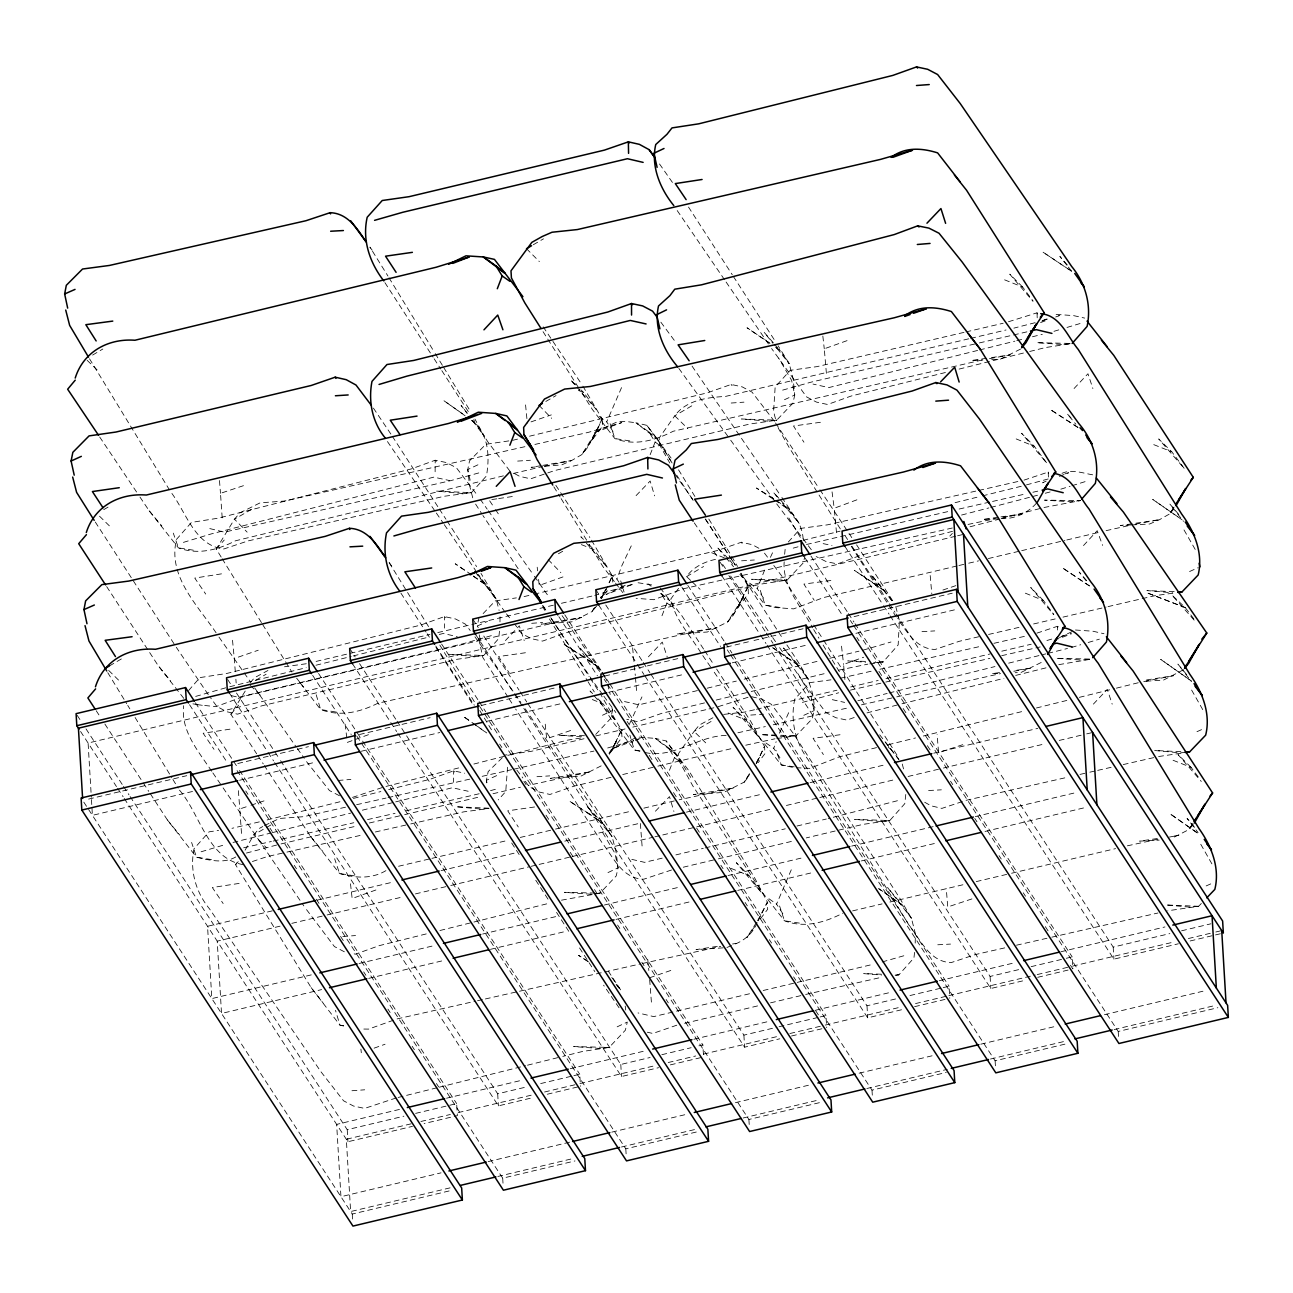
<?xml version="1.0" encoding="UTF-8"?>
<svg xmlns="http://www.w3.org/2000/svg" width="1293" height="1293" viewBox="0 0 1293 1293"><rect width="100%" height="100%" fill="white"/><g stroke="black" fill="none" stroke-linecap="round" stroke-linejoin="round"><path stroke-width="0.75" stroke-dasharray="5 3.75" d="M435.127 471.751L435.191 460.227L446.36 462.555L456.381 467.727L477.941 495.995M499.971 621.885L500.068 616.195M915.202 943.082L915.379 933.611L911.436 918.305L899.54 897.762L793.401 733.567L771.323 704.313L761.561 698.98L750.538 696.491L716.807 707.093M507.519 767.25L505.757 791.526L498.225 799.898M784.172 561.841C782.313 586.941 801.676 606.95 812.618 627.848M784.641 554.293L785.19 548.701M499.47 631.243L498.694 638.58L483.679 655.486L456.817 659.333L261.542 705.897L237.573 714.172L226.55 711.683L216.788 706.35L210.484 697.67M905.779 794.468L904.793 803.648L889.778 820.554L862.932 824.384L806.299 837.896M914.555 952.391L913.957 957.903L898.942 974.793L895.112 975.342M479.008 617.343L477.262 626.038L487.509 621.367M805.2 554.745L803.309 562.875L787.098 580.088L760.332 584.194L566.286 632.6L542.559 641.102L531.439 638.71L521.499 633.489L515.309 624.858M779.954 757.811L773.747 748.356L776.156 741.681M763.484 598.045L757.245 588.541L765.424 568.08M782.798 913.666L776.56 904.146L792.221 867.571M612.979 431.426L606.708 421.89L622.499 385.395M618.975 582.238L616.89 579.054L621.788 565.817L632.794 542.64M629.546 723.854L641.958 696.895M661.984 615.759L666.897 603.039L660.658 592.954L669.661 600.485L658.8 592.226M650.153 454.683L655.131 442.012L648.844 431.862L635.914 422.763L625.86 421.47L618.216 421.373L593.471 432.929L621.788 422.585L588.38 432.347L529.532 445.649M669.467 770.289L674.445 757.633L668.158 747.483L655.228 738.384L637.53 736.994L612.785 748.534L633.554 740.954M609.359 582.723L612.316 575.935L590.949 539.197M779.372 733.212L789.166 711.619M770.418 557.331L772.907 551.966M607.193 590.578L601.536 598.109L605.69 589.576M609.003 582.755L612.316 575.935L612.85 583.03M610.7 752.348L621.48 730.189L622.014 737.285L610.7 752.348L621.48 730.189L600.114 693.452M756.211 763.5L764.502 746.449L750.813 721.494L714.576 665.943M601.536 598.109L606.061 589.543M756.437 763.468L764.502 746.449L765.036 753.544L758.248 762.579M758.231 920.794L767.395 902.142L754.191 877.058L688.474 770.192L666.17 740.97L655.228 738.384L676.982 755.112L691.771 779.194M601.116 598.303L607.872 586.117L600.453 598.029M609.326 754.288L617.036 740.372L608.567 753.964M756.195 763.581L760.058 756.615L756.874 761.722M757.132 922.652C752.898 933.481 743.96 941.029 733.147 944.811M245.217 691.06L230.881 714.253L256.661 753.787M245.088 850.196L253.784 834.793L259.263 828.474L262.738 826.55M594.101 608.227L591.984 611.621L571.829 621.82L541.25 624.115L581.705 617.488L546.632 624.616L244.393 696.184L215.866 706.673L192.867 704.216M749.471 773.634L744.17 782.136L724.015 792.334L693.42 794.629L733.891 788.003L679.197 799.785M1174.06 507.066L1169.809 513.806L1159.53 519.673L1149.655 524.004L1134.026 524.813M1192.308 824.368L1189.124 829.427L1172.266 838.171M1173.753 507.583L1169.809 513.806L1175.095 507.438M1193.067 823.188L1189.124 829.427L1194.409 823.059M756.486 922.41L746.837 937.635L756.34 924.204M757.569 920.729L767.395 902.142L767.686 909.254L758.619 921.214M221.184 557.089L216.238 549.056L234.469 519.172L239.948 512.852L260.119 502.848L284.347 501.054L527.576 446.085M343.582 1025.995L339.93 1025.139L311.16 987.626L235.552 864.678L237.718 861.51M595.168 607.128L591.984 611.621L597.253 605.269M749.471 774.62L744.17 782.136L749.439 775.768M678.566 588.347L670.808 599.031C674.784 619.476 691.028 636.269 701.63 653.935M690.656 580.428L686.599 576.63C693.032 567.126 704.717 561.679 715.627 559.352M502.314 757.698L488.172 771.598L486.427 780.293L487.008 786.306M250.147 682.914L254.365 677.807L267.926 670.501M230.881 714.253L238.607 705.186M1036.436 503.155C1028.161 512.707 1014.86 519.059 1002.107 518.622M216.238 549.056L224.239 540.054M235.552 864.678L238.219 861.671M1083.502 545.549L1097.207 530.696L1102.59 545.404M595.717 734.44L610.587 718.585L612.526 710.439L611.945 706.447M788.31 542.042L800.609 528.401L827.552 524.829L976.878 490.855M505.418 640.568L519.301 625.828L524.215 640.617M648.391 656.828L662.275 642.104L667.204 656.876M1074.079 388.498L1087.963 373.758L1092.876 388.546M1093.393 704.103L1107.277 689.379L1112.19 704.152M188.616 690.543L199.882 677.597L226.647 673.491L420.694 625.085L444.42 616.583L455.54 618.975L465.48 624.196L470.216 630.515M1201.326 903.484L1198.643 906.296L1167.773 910.773M636.091 495.607L650.153 481.012L654.597 495.849M655.406 811.228L669.467 796.633L673.912 811.471M949.805 536.062L952.359 533.411M483.129 613.577L495.251 600.906L516.36 597.883M686.599 576.63L703.586 566.512M92.627 355.058L102.826 349.029M1183.564 669.726L1163.441 680.118L1143.901 681.33M103.731 509.652L110.519 505.676M109.485 665.895L123.094 657.927M691.755 405.857L674.752 415.813L659.155 438.036L659.689 445.131L669.774 463.023M255.885 680.199L266.083 674.235M711.069 721.478L694.066 731.418L678.469 753.657L679.003 760.753L692.692 785.691L761.819 891.766L784.495 920.778C804.44 928.439 824.498 922.572 842.81 913.214M533.298 244.749L543.496 238.833M251.505 509.394L234.469 519.172L247.141 532.15M545.824 401.46L556.038 395.593M558.398 553.76L563.506 550.818M270.819 825.015L253.784 834.793L266.455 847.755M601.148 765.876L580.993 776.075L550.414 778.37L590.869 771.743L528.32 785.368M1020.581 349.062L1000.41 359.163L990.632 359.616M264.483 825.581L279.433 818.469L303.661 816.675L346.815 806.913M1041.221 662.469L1021.05 672.457L1015.183 672.716M1046.182 481.077L1042.675 482.79L1046.376 481.352M1061.989 473.319C1071.929 468.696 1083.647 473.513 1093.91 475.016M625.214 585.244L606.045 594.505L633.796 583.919L594.764 595.394M602.49 715.255L612.526 710.439L611.718 706.786M1041.899 321.149L1047.233 318.611M1059.436 637.611L1073.675 630.855M607.985 872.581L618.119 867.813L616.034 851.812L612.09 836.523L522.033 704.119M617.149 1026.836L627.283 1022.068L625.376 1030.198L609.165 1047.395L582.4 1051.5L562.794 1056.397M477.941 464.817L467.759 469.537L469.585 485.57L473.028 498.953M784.495 399.699L794.742 395.028L793.175 378.978L789.231 363.672L778.079 345.732M496.674 775.622L486.427 780.293L487.59 785.594M803.81 715.304L814.073 710.649C815.366 683.69 798.282 662.485 784.415 641.166M1189.576 571.522L1198.191 567.675M1196.979 731.676L1203.896 728.622M1206.143 885.931L1213.06 882.877M712.912 717.744L699.335 725.05L694.066 731.418L707.142 744.251M731.515 945.522L726.666 947.624L696.038 949.628L721.009 945.765M1059.355 476.341L1068.616 472.753L1063.04 474.45M1040.558 322.587L1048.138 319.775M1055.702 316.979L1059.484 315.573L1055.735 316.672M836.506 532.7L834.195 508.262L857.679 499.534M1054.199 640.294L1071.234 633.99M235.73 857C223.511 863.983 209.321 860.152 196.52 857.227L167.411 819.988L149.859 793.045M246.43 853.057L279.078 844.394M385.912 870.658C371.527 879.24 354.977 878.157 339.558 873.518L310.449 836.28L264.338 765.569M347.332 742.392L370.946 733.778M352.472 797.393L384.021 786.952M635.445 740.259L641.102 738.19L635.542 739.822M826.389 373.273L824.271 348.803L848.014 340.301M562.972 576.92L539.246 585.422L538.421 578.133M844.879 679.471L843.586 664.424L863.676 657.232M854.204 717.486L846.899 720.088L835.779 717.712L825.839 712.475L804.537 684.094L778.386 645.87M866.989 712.896L900.041 704.265M375.891 889.988L352.149 898.49L350.096 880.258M393.541 1020.177L368.57 1029.115L360.925 1029.002M374.097 1048.154L385.055 1044.243M774.426 421.308L752.073 392.167L742.214 386.882L731.143 384.441L707.287 392.846L528.191 436.533M531.019 421.89L551.303 414.891M235.294 671.697L234.275 658.509L258.228 650.234M758.91 548.28L752.397 544.725L741.374 542.236L717.405 550.511L533.831 594.279M570.617 730.497L546.648 738.772L544.886 720.524M649.522 977.799L673.491 969.524M676.805 1025.187L652.836 1033.463L647.324 1032.218M1037.632 314.005L1037.051 312.809L1005.13 322.797M942.92 590.028L955.883 585.632M222.186 517.814L220.489 493.328L244.684 485.279M1024.024 480.123L1048.219 472.074L1048.639 473.27M241.5 833.435L239.803 808.949L249.113 805.846M250.971 805.232L263.998 800.9M252.41 861.51L267.295 856.564L284.977 852.54M1036.905 633.134L1057.383 626.313L1061.02 627.186M962.768 744.671L938.573 752.72L937.118 734.44M962.348 801.579L941.886 808.384L930.944 805.781L924.56 802.161M971.932 898.91L947.737 906.959L946.282 888.695M1060.842 489.158L1070.087 486.297M1071.945 485.732L1088.593 480.56M183.412 542.381L211.26 533.912L433.769 477.149L449.657 480.576M1048.154 478.976L1023.345 485.748M1053.957 331.315L1059.549 329.65M1067 327.436L1080.059 323.541M195.679 696.41L227.762 687.229M201.11 851.78L225.354 844.555M1071.396 647.502L1080.722 644.722M1088.189 642.492L1099.373 639.162M607.694 747.968L633.683 740.372M1035.111 322.684L1013.874 328.131M1042.611 320.502L1048.235 318.854M862.884 650.217L890.974 642.007M1046.926 640.504L1052.55 638.855M1061.925 636.124L1071.299 633.376M491.34 635.655L463.153 643.736L238.478 697.315L228.667 695.02M897.439 800.723L828.231 818.566M882.165 961.96L906.603 954.977M782.669 390.114L810.97 382.178L977.46 343.372M478.782 472.931L450.384 480.737L224.352 532.166L208.803 528.336M793.223 548.135L798.896 546.567M806.476 544.498L949.321 511.268M802.387 702.374L838.656 692.789M479.17 793.757L402.899 811.551M490.532 790.637L498.096 788.552M961.556 515.05L988.806 507.939M990.761 507.438L1037.487 495.251M1045.277 493.231L1051.112 491.696M952.505 531.342L860.993 555.198L837.492 563.926L826.292 561.663L816.174 556.54M970.025 526.784L999.214 519.172M1001.17 518.655L1042.045 508.004M1044.001 507.502L1080.398 500.601L1044.534 500.149L1070.362 501.749L1080.398 500.601M385.977 786.451L460.211 767.525M473.884 764.034L567.659 740.113L582.917 737.689M977.605 350.451L828.829 387.577L813.006 384.069M979.561 349.967L1014.843 341.174M1016.799 340.673L1024.638 338.718M1032.477 336.762L1042.287 334.321M945.409 372.513L851.327 395.981L827.585 404.483L816.465 402.091L806.525 396.87L771.582 348.528M959.131 369.087L1027.725 351.971M1029.681 351.486L1045.358 347.575L1070.216 343.76M229.734 686.745L306.166 667.673M315.977 665.232L351.243 656.424M353.215 655.939L429.551 636.899M439.281 634.475L443.176 633.489L457.237 636.609M259.327 821.879L231.98 828.328M267.166 819.924L341.643 801.337M353.409 798.411L380.853 791.558M388.692 789.603L429.858 779.34L453.584 770.838L464.704 773.214M233.015 842.454L270.253 833.177M272.209 832.676L350.613 813.119M362.379 810.194L393.735 802.371M395.69 801.87L452.34 787.744L468.163 791.251M857.873 700.758L887.16 693.452M889.115 692.967L994.964 666.558M1008.669 663.147L1045.924 653.854M1047.88 653.369L1067.485 648.472M901.997 703.764L1003.918 678.34M1015.684 675.415L1047.039 667.592M1058.805 664.65L1091.454 659.091L1055.912 658.266L1081.659 660.125L1091.454 659.091M426.237 933.918L379.188 945.652L355.462 954.153L351.744 953.361M439.959 930.507L549.719 903.112M561.469 900.187L600 893.156L616.211 875.943L618.119 867.813L614.87 853.154L601.762 831.076M396.191 1097.951L364.626 1108.408L353.506 1106.032L343.566 1100.796L320.939 1071.768L209.514 908.866C195.647 892.025 189.586 870.157 194.047 848.725L209.046 831.852L218.598 830.381M398.147 1097.466L437.357 1087.688M439.313 1087.187L525.556 1065.674M527.512 1065.19L560.839 1056.882M802.985 540.361L840.046 531.181M955.091 502.67L980.45 496.383M982.405 495.898L1021.405 486.233M876.541 747.613L839.48 756.793L809.741 768.365L796.31 767.735M888.243 744.72L915.541 737.947M923.347 736.008L1024.751 710.875M1036.453 707.982L1067.646 700.24M1079.348 697.347L1114.453 688.636M1116.409 688.151L1139.796 682.365M512.626 440.331L518.461 438.909M503.43 475.856L235.423 540.813C217.547 550.042 197.894 555.101 178.45 547.893L149.18 510.783L137.931 494.023M513.224 473.48L542.527 466.579M697.412 690.575L638.92 704.847L623.161 701.259M707.142 688.199L736.347 681.088M744.138 679.181L818.113 661.143M829.783 658.282L858.988 651.171M704.523 702.907L661.693 713.348L637.837 721.736L626.766 719.296M716.193 700.046L749.293 691.981M751.233 691.496L827.164 672.974M838.834 670.13L867.845 664.149M524.069 596.606L531.876 594.732M955.656 536.239L88.102 743.039L91.334 797.264M957.612 535.771L963.495 534.365M88.603 799.09L186.742 775.687M237.783 763.516L308.445 746.675M359.47 734.521L430.133 717.68M481.158 705.509L557.703 687.262M604.817 676.029L681.363 657.781M726.504 647.017L752.025 640.94M753.981 640.471L779.501 634.394M781.457 633.926L803.05 628.77M854.091 616.616L952.23 593.212M192.512 791.478L92.401 815.35L91.447 799.284M239.609 780.261L314.199 762.482M361.297 751.249L439.814 732.533M486.911 721.3L561.501 703.521M608.615 692.288L685.161 674.041M732.258 662.824L808.804 644.577M855.918 633.344L957.984 609.019M584.016 738.739L531.278 751.314L504.415 755.16M595.734 735.943L625.02 728.961M632.827 727.102L707.045 709.421M709 708.952L714.851 707.546M611.023 777.335L573.914 786.176L549.945 794.452L538.922 791.962L529.16 786.629L523.907 779.388M622.741 774.539L655.939 766.62M657.895 766.151L732.097 748.469M745.77 745.204L774.96 738.804M272.306 910.854L207.543 926.289L211.826 998.6L311.936 974.728M317.448 900.09L393.993 881.842M441.107 870.609L517.653 852.362M564.766 841.145L639.34 823.366M686.454 812.133L762.999 793.886M810.097 782.653L886.659 764.405M933.756 753.173L1037.778 728.379M280.031 926.176L217.224 941.159L221.523 1013.453L321.618 989.598M291.814 923.364L325.173 915.412M327.129 914.943L401.719 897.164M415.457 893.899L448.833 885.947M450.788 885.479L529.306 866.763M531.261 866.294L537.145 864.888M539.116 864.419L570.52 856.936M572.476 856.467L652.949 837.282M654.921 836.813L660.804 835.407M662.776 834.939L772.681 808.739M786.419 805.458L817.822 797.975M819.794 797.506L896.34 779.259M908.106 776.463L941.482 768.511M943.437 768.042L1045.504 743.701M1059.242 740.436L1084.762 734.343M1086.718 733.874L1092.617 732.484M662.21 858.148L644.561 862.35L628.883 858.681M675.916 854.883L703.247 848.37M705.202 847.901L785.271 828.813M796.989 826.017L826.292 819.035M671.536 870.011L643.672 879.224C622.143 878.674 613.48 857.388 602.102 842.777L515.665 709.065M683.254 867.215L716.451 859.295M718.407 858.843L792.625 841.145M359.034 963.511L435.596 945.264M482.693 934.031L557.283 916.252M604.381 905.019L680.926 886.772M728.04 875.539L804.585 857.291M851.699 846.075L934.128 826.421M975.342 816.594L1077.408 792.253M368.731 978.365L445.277 960.117M490.419 949.353L566.964 931.105M616.034 919.404L690.624 901.625M737.721 890.408L814.267 872.161M861.38 860.928L937.926 842.68M985.024 831.447L1087.09 807.123M749.52 993.767L653.725 1016.605L638.047 1012.936M763.193 990.503L872.549 964.433M684.611 1023.329L758.813 1005.631M770.531 1002.851L803.745 994.931M805.684 994.462L881.681 977.266M399.456 1109.426L336.649 1124.393L340.948 1196.704L441.042 1172.848M446.57 1098.193L523.115 1079.946M570.213 1068.729L646.759 1050.482M693.872 1039.249L768.462 1021.47M815.56 1010.237L892.105 991.99M939.219 980.757L1015.765 962.509M1060.907 951.761L1164.928 926.952M130.108 796.52L347.235 1129.694L403.901 1116.182M415.619 1113.386L456.655 1103.608L457.366 1115.649L424.152 1123.569M280.565 760.656L497.692 1093.813L526.994 1086.831M540.684 1083.566L571.942 1076.115M573.898 1075.647L579.765 1074.257L580.476 1086.314M397.048 721.171L620.785 1064.478L650.104 1057.496M661.822 1054.7L691.141 1047.702M698.947 1045.843L702.859 1044.906L703.57 1056.963M527.867 703.667L743.895 1035.127L777.109 1027.208M779.065 1026.739L818.146 1017.429M820.101 1016.961L825.968 1015.571L826.68 1027.612M650.961 674.316L866.989 1005.792L896.308 998.794M909.981 995.545L941.239 988.094M943.195 987.626L949.062 986.22L949.773 998.277M774.071 644.965L990.099 976.441L1019.401 969.459M1031.135 966.663L1064.349 958.743M1066.305 958.275L1072.172 956.885L1072.883 968.926L1069.57 963.851M896.065 613.933L1113.192 947.09L1169.858 933.594M1181.592 930.798L1210.895 923.8M411.109 1123.827L346.33 1139.262L350.629 1211.557L450.724 1187.701M420.92 1121.484L450.368 1114.469M458.207 1112.594L532.797 1094.815M544.579 1092.003L577.939 1084.051M579.91 1083.582L656.456 1065.335M668.222 1062.523L695.699 1055.977M703.554 1054.102L778.144 1036.323M789.91 1033.527L823.285 1025.559M825.241 1025.09L901.803 1006.843M915.541 1003.578L946.945 996.095M948.9 995.626L1035.257 975.035M1037.228 974.566L1070.588 966.614M1072.56 966.146L1174.626 941.821M1188.364 938.54L1213.868 932.463M1215.84 931.994L1221.723 930.588M124.209 798.428L347.946 1141.735L412.435 1126.365M274.666 762.563L498.403 1105.871L533.573 1097.482M547.262 1094.234L578.521 1086.766M397.759 733.212L621.513 1076.519L658.638 1067.679M670.356 1064.882L701.614 1057.432M514.258 693.727L744.606 1047.185L779.776 1038.796M791.51 1036L824.724 1028.08M645.078 676.223L867.716 1017.833L902.886 1009.445M914.604 1006.665L947.817 998.746M767.072 645.175L990.81 988.499L1025.979 980.11M1037.713 977.314L1070.927 969.394M890.166 615.84L1113.919 959.147L1178.392 943.777M1190.126 940.981L1213.561 935.389M1215.517 934.92L1223.34 933.061M488.156 1161.615L570.585 1141.961M611.799 1132.135L688.361 1113.887M735.458 1102.654L812.004 1084.407M859.118 1073.19L933.691 1055.411M980.805 1044.178L1055.395 1026.4M1104.464 1014.698L1206.514 990.373M497.837 1176.468L574.383 1158.221M621.497 1147.004L696.07 1129.225M743.184 1117.992L819.73 1099.745M866.843 1088.512L947.316 1069.327M990.486 1059.032L1067.032 1040.784M1114.146 1029.567L1216.212 1005.227M83.803 802.145L352.246 1214.046L451.904 1190.287M237.072 770.596L502.702 1178.182L574.997 1160.936M356.868 736.186L625.796 1148.83L698.107 1131.601M479.978 706.835L748.906 1119.479L821.2 1102.25M607.484 684.256L871.999 1090.144L946.266 1072.447M730.577 654.904L995.109 1060.793L1067.404 1043.564M853.687 625.57L1118.219 1031.458L1217.861 1007.7M968.732 338.814L725.389 396.45C707.384 397.355 686.179 400.087 674.752 415.813L687.828 428.629M970.704 338.362L1006.019 329.99M306.296 663.745L284.492 666.768M316.106 661.418L429.923 634.443M437.777 632.584L553.549 605.156M561.404 603.298L592.808 595.863M956.949 565.978L823.496 597.592L793.708 608.858L776.22 607.629L765.181 605.156L742.505 576.145M958.905 565.526L966.76 563.667M968.716 563.198L978.542 560.871M988.353 558.544L1019.741 551.109M1021.712 550.656L1064.882 540.426M1066.854 539.957L1098.242 532.522M1106.097 530.663L1133.234 524.602M754.514 709.744L744.703 712.071L723.369 714.431M756.47 709.275L836.943 690.22M850.681 686.971L878.157 680.457M885.996 678.599L990.018 653.967M1001.784 651.187L1031.232 644.221M281.034 843.925L357.579 825.807M369.345 823.011L402.721 815.123M404.677 814.655L479.25 796.989M492.989 793.74L520.465 787.227M398.567 866.262L429.971 858.827M431.927 858.358L508.456 840.224M520.239 837.444L553.598 829.54M555.554 829.072L632.099 810.937M643.866 808.141L677.225 800.238M852.62 910.886L882.068 903.904M889.907 902.045L964.481 884.396M976.263 881.6L1009.623 873.696M1011.595 873.244L1115.6 848.612M1127.383 845.816L1158.189 839.173M963.996 332.382L817.095 366.614L790.201 370.331L775.154 386.979L773.586 411.433L776.042 421.017M965.968 331.929L1003.174 323.25M979.415 342.92L1028.452 331.493M978.769 636.738L959.196 641.312L935.114 649.474C916.236 648.957 907.185 631.905 897.39 618.523M988.563 634.459L1019.902 627.153M1033.624 623.953L1055.169 618.943M1062.991 617.117L1106.097 607.08M1108.053 606.611L1155.053 595.653L1174.27 593.002M978.833 490.403L1018.124 481.465M959.147 509.038L990.583 501.878M992.555 501.442L1025.478 493.942M1032.881 492.261L1040.267 490.58M840.66 678.178L872.08 671.035M879.951 669.241L982.098 645.999M993.897 643.316L1027.289 635.72M850.438 690.106L883.83 682.51M885.802 682.058L989.921 658.363M1001.719 655.68L1040.186 646.936M243.666 847.788L271.385 841.484M273.243 841.064L353.781 822.736M367.535 819.6L395.044 813.345M286.949 852.087L363.575 834.664M375.358 831.981L408.75 824.384M410.721 823.932L463.767 811.859L488.786 808.529M966.065 800.335L1068.228 777.093M1080.011 774.41L1087.882 772.616M1089.837 772.18L1095.737 770.838M1097.692 770.386L1111.447 767.25M1123.245 764.567L1156.637 756.971M1158.609 756.534L1183.693 752.817M1004.709 947.882L975.229 954.59L951.05 962.639C929.279 961.701 920.729 939.769 908.995 925.109L808.125 759.702C795.276 742.069 790.136 720.557 794.726 699.222L809.774 682.656L830.946 679.843M1016.492 945.199L1049.884 937.603M1051.855 937.15L1157.946 913.003M952.343 527.997L683.625 588.719L653.789 599.693L636.108 598.303M968.037 524.441L995.206 518.671M356.626 804.699L386.041 798.056M388.013 797.619L470.393 779M482.16 776.333L511.575 769.691M513.547 769.238L593.956 751.071M726.149 735.426C697.929 735.798 673.475 758.91 645.272 752.558M737.915 732.775L765.375 726.569M773.214 724.791L847.755 707.95M861.477 704.847L894.821 697.315M896.792 696.862L1000.588 673.588M397.113 1018.9L475.565 1001.17M477.537 1000.734L483.42 999.392M485.376 998.956L640.326 963.931M642.298 963.495L720.718 946.428M544.466 466.175L571.668 460.502L581.866 454.586L587.054 448.202L597.657 429.001L602.102 418.803L582.529 385.54M1143.755 681.573L1173.446 675.689L1143.949 680.36M1135.109 524.263L1159.53 519.673L1134.058 523.471M1169.454 837.056L1178.844 835.294L1171.005 836.458M981.985 360.036L673.217 431.248C654.856 440.541 634.75 446.295 614.821 438.537L592.323 409.412L579.474 389.145M989.501 358.662L1010.205 354.88L988.692 357.999M1002.754 517.329L1021.615 513.984L1000.135 516.99M1013.793 671.245L1030.78 668.239L1013.211 670.695M540.813 465.706L531.164 467.339L536.902 466.87M542.737 465.383L571.668 460.502L561.744 464.882L544.547 466.256M221.491 573.85L194.774 578.084L205.7 594.053M732.533 943.987L736.38 943.405M229.96 729.171L203.179 733.26L213.992 749.31M239.124 883.41L212.343 887.515L223.156 903.548M1132.102 523.762L1120.336 525.524L1132.07 524.91M1157.283 838.51L1139.65 841.129L1159.207 840.127M508.796 440.897L485.812 444.307L469.553 460.825L467.759 469.537L470.927 483.647M496.771 498.839L489.11 499.971L494.459 508.02M498.694 498.548L515.923 495.995M869.769 663.875L883.184 661.887L898.166 644.916L899.395 620.624L895.451 605.334M986.737 358.274L971.091 360.537L982.825 359.987M525.427 652.739L498.565 656.569L509.119 672.732M776.883 738.529L796.068 735.782L812.263 718.746L814.073 710.649L810.921 695.957L798.007 673.734M534.591 806.977L507.729 810.824L518.283 826.97M998.18 517.265L982.567 519.447L1000.152 518.703M999.537 672.602L991.731 673.685L999.554 673.362M820.409 422.294L793.498 426.011L803.939 442.206M830.866 580.492L803.923 584.08L814.234 600.34M840.03 734.747L813.087 738.319L823.399 754.579M1070.168 343.679L1062.345 344.504L1036.598 342.661L1072.139 343.469M873.502 662.856L883.184 661.887L875.313 661.66M895.128 975.164L898.942 974.793L895.031 974.663M488.851 808.448L481.416 809.095L455.863 806.735L490.71 808.27M1185.762 752.381L1180.17 752.865L1154.633 750.506L1185.6 751.88M338.136 780.455L350.872 779.437M531.698 623.307L542.64 622.499M342.79 936.504L355.543 935.566M351.955 1090.742L364.707 1089.805M731.208 403.028L743.96 402.155M517.653 461.084L530.421 460.26M741.584 560.806L754.352 559.998M750.748 715.061L763.516 714.237M536.967 776.689L549.735 775.881M921.99 631.663L934.758 630.903M928.6 790.524L941.369 789.829M937.764 944.779L950.533 944.084M1056.139 314.393L1073.626 315.621L1084.665 318.094M1075.453 630.014L1092.941 631.226L1103.98 633.715M584.452 735.701L558.673 735.248L584.452 736.962M865.502 661.386L847.804 660.885L865.599 662.258M776.511 735.119L760.882 734.602L786.516 736.703L796.068 735.782L778.467 735.184M881.357 974.211L863.756 973.613L881.519 975.067M1174.173 591.644L1146.939 590.594L1172.541 592.808M638.096 582.755L653.45 585.196M794.225 766.862L781.344 764.923L758.296 736.153L712.96 670.372M193.255 550.155L178.45 547.893L173.294 533.136M354.46 875.862L339.558 873.518L334.645 858.746M780.083 607.484L765.181 605.156L760.268 590.384M192.932 703.861L202.258 705.315M799.397 923.105L784.495 920.778L779.582 905.989M211.422 859.57L196.52 857.227L191.606 842.454M629.804 440.929L614.821 438.537L610.134 423.716M639.97 750.894L634.33 749.972L612.025 720.734L598.449 698.689M335.695 711.99L320.616 709.518L298.327 680.506M343.696 1025.753L339.93 1025.139L335.485 1010.302M823.14 543.626L831.997 545.484M792.464 767.282L781.344 764.923L775.945 750.215M832.32 699.675L844.636 702.406M646.856 425.349L635.914 422.763L657.668 439.491L672.457 463.589L657.668 439.491L646.856 425.349L672.279 459.661M639.793 751.265L634.33 749.972L629.869 735.135M243.116 864.613C207.381 858.714 200.027 813.459 179.226 789.845M578.343 390.421L583.741 392.539L596.509 409.736L576.969 387.27M1153.76 444.647L1171.781 451.774L1184.55 468.826L1158.706 438.941L1171.781 451.774M1173.074 760.268L1191.095 767.379L1199.225 778.241M581.333 544.612L593.956 549.59L606.724 566.851L584.759 541.282M728.121 712.976L746.142 720.104L758.91 737.349L733.05 707.271L746.142 720.104M592.307 699.561L603.12 703.845L615.888 721.106L593.923 695.521M1004.613 279.838L1022.65 287.046L1033.091 301.043M1016.185 438.925L1034.222 446.23L1047.007 463.395L1021.567 433.252L1034.222 446.23M1025.349 593.18L1043.386 600.469L1053.843 614.514M711.635 552.725L727.878 559.287M730.949 868.346L749.003 875.636L761.787 893.01L736.331 862.673L749.003 875.636M339.477 795.745L329.456 790.556L306.554 761.658M344.342 951.777L334.402 946.557L304.954 907.541M514.727 473.674L519.608 476.341L530.631 478.83L554.6 470.555L749.892 424.007L776.754 420.16L792.948 403.125L794.742 395.028L791.607 380.336L778.693 358.129M588.396 961.62L578.521 955.317L588.509 961.944M1077.715 427.385L1050.191 409.445L1078.055 427.433M773.085 499.033L756.453 488.011C776.026 500.326 801.337 512.448 803.131 538.745M774.749 500.149L789.716 510.072L780.261 499.777M772.778 647.68L799.122 665.814L808.545 679.278L783.477 647.971L799.122 665.814L772.891 647.89M1071.558 271.32L1042.804 252.022L1071.752 271.352M1089.272 585.858L1062.119 567.643L1089.563 585.923M471.622 574.819L455.233 563.764L466.838 571.781M878.707 888.598L902.013 904.825L911.436 918.305L887.661 887.645L902.013 904.825L878.804 888.792M769.981 343.469L747.015 327.776L769.335 342.742M776.527 347.946L779.808 350.193L789.231 363.672L774.2 344.875M765.957 743.022L773.747 748.356M473.48 576.355L486.734 585.519L496.156 598.998L499.114 610.474M1181.98 519.738L1152.677 499.421L1180.751 518.784M475.969 725.26L463.169 716.274L471.331 722.092M477.57 726.391L486.75 732.953M1189.738 679.843L1160.661 659.382L1191.483 681.039M1197.286 832.967L1169.826 813.636L1197.657 833.128M651.106 586.198L647.938 583.951L651.042 586.311M749.617 583.127L757.245 588.541M666.897 603.039L674.526 608.453M768.931 898.748L776.56 904.146M775.315 346.993L779.808 350.193L774.604 344.245M465.092 415.764L443.855 400.668L464.446 415.182M471.622 420.419C488.77 433.236 489.918 456.461 486.443 475.921L471.395 492.665L444.453 496.237L247.981 540.943L223.802 548.992C194.403 545.678 186.127 511.624 170.417 491.469M888.356 747.386L891.346 749.52M473.254 575.935L486.734 585.519L474.773 571.199M472.963 723.256L484.406 731.385M599.176 416.443L606.708 421.89M471.913 420.581L474.887 422.73L472.381 419.579M655.131 442.012L662.566 447.491M609.439 573.575L616.89 579.054M674.445 757.633L681.88 763.112L666.17 740.97M618.604 727.814L626.054 733.309L632.342 742.877M648.844 431.862L657.668 439.491M668.158 747.483L676.982 755.112M691.997 581.705L700.095 589.317M436.387 461.375L435.191 460.227L411.578 468.842L218.178 518.186L191.461 522.404L176.494 539.359C167.201 577.405 199.138 606.514 217.838 635.461M575.773 384.878L570.455 379.77L575.66 385.767M581.09 389.985L583.741 392.539M87.164 360.343L99.125 371.818M250.389 685.468L262.172 697.008M1191.095 767.379L1178.02 754.562L1201.278 781.457M583.482 539.326L580.88 536.757L583.466 539.779M588.719 544.466L593.956 549.59M592.647 693.581L590.044 691.012L592.63 694.018M597.883 698.705L603.12 703.845M99.529 516.198L110.002 526.461M108.693 670.437L119.166 680.7M1022.65 287.046L1009.768 274.148L1032.848 301.156M526.493 248.692L539.359 261.59M1043.386 600.469L1030.731 587.507L1053.617 614.628M728.282 558.576L717.017 547.052L724.662 556.152M539.019 405.372L551.675 418.35M548.184 559.627L560.839 572.605M1070.992 417.914L1067.129 413.695L1075.857 424.249M778.903 498.306L773.489 492.407L777.352 497.078M445.471 617.747L444.42 616.583L444.453 628.107M454.635 772.002L453.584 770.838L453.617 782.362M1194.15 620.139L1171.83 594.974L1185.325 607.645L1194.603 619.961M1067.307 264.952L1059.856 256.434L1067.161 265.566M1086.621 580.557L1079.17 572.056L1087.688 582.69M773.295 342.758L764.163 332.349L772.939 343.308M1178.828 514.533L1169.874 504.076L1183.499 521.37M599.742 671.471L580.25 648.278L599.92 670.291M725.923 557.671L733.567 566.77M739.919 574.367L742.473 577.389L740.146 574.237M1186.683 674.623L1177.907 664.101L1191.354 681.476M1194.603 827.358L1187.071 818.356L1198.078 832.563M879.693 734.828L899.136 759.557M149.18 510.783L161.819 525.928M782.475 503.284L799.171 523.471L781.893 497.433M616.115 984.571L619.961 989.226M310.449 836.28L322.862 851.489M106.672 586.602L158.247 665.733L170.644 680.942M167.411 819.988L179.808 835.197M505.191 612.3L478.41 574.528M506.452 613.868L510.25 618.571M1068.374 267.085L1072.026 271.643M467.371 413.275L461.1 405.388L466.902 413.113M891.847 600.744L871.385 574.787L892.315 600.841M660.173 587.959L681.653 615.436L703.602 649.102M885.624 742.586L898.7 759.46M474.757 571.393L496.156 598.998L480.98 573.365M296.614 678.146L303.758 687.359M311.16 987.626L323.072 1002.964M183.784 698.365L158.247 665.733M516.796 770.03L522.857 777.95M615.549 583.143L622.757 592.582M731.143 384.441L732.032 385.621M614.353 581.575L602.861 566.496L589.285 544.45M764.486 553.145L767.977 557.768M773.78 565.461L784.237 579.329L812.699 623.339M373.418 408.119L391.213 434.577M660.868 322.183L676.158 342.855M474.951 636.819L520.901 702.455M896.211 616.939L851.004 545.905M472.688 420.839L484.277 436.291L474.919 419.061M602.7 694.68L593.649 682.187M603.847 696.2L615.872 712.572M729.688 560.014L734.327 566.334M372.19 250.212L369.911 247.108L387.948 276.055M389.225 562.714L429.324 627.848M389.177 562.633L391.504 565.833M208.254 694.616L176.301 647.292M659.527 163.985L674.283 185.061M674.752 473.981L693.598 500.666M509.846 471.008L487.768 441.737L473.545 419.74M619.056 1007.764L603.605 985.185M678.857 368.424L729.543 438.602M730.723 440.234L775.509 502.266M776.689 503.882L812.133 550.802M604.138 676.223L606.239 679.197L610.199 694.454M611.783 977.395L621.254 990.777L607.371 969.734M480.253 499.276L487.17 509.119M488.318 510.751L533.249 574.658M534.413 576.306L549.38 597.608M562.067 615.63L600.776 671.132M218.986 637.11L250.099 681.346M254.705 687.908L296.178 746.901M297.342 748.534L304.259 758.377M702.762 655.583L711.829 668.723M677.209 210.565L724.969 280.371M726.1 282.036L770.45 346.863M692.062 366.113L780.746 495.785M694.26 522.857L718.132 557.768M722.674 564.411L726.084 569.405M730.642 576.048L771.565 635.897M772.697 637.546L777.255 644.205M387.447 441.559L435.191 511.365M436.339 513.03L443.16 523.002M444.291 524.667L477.262 572.88M211.729 771.242C198.572 751.395 180.6 731.24 183.671 705.687M212.86 772.907L221.96 786.192M223.091 787.857L303.823 905.892M601.859 672.748L606.239 679.197M543.173 326.838L581.414 383.859M99.69 437.002L136.799 492.342M775.525 422.973L818.825 488.059M819.94 489.74L852.135 538.13M856.58 544.806L893.415 601.908M518.154 568.71L482.903 515.487M542.575 605.415L545.905 610.425M551.464 618.765L592.533 680.522M495.526 509.62L499.793 516.069M620.026 583.838L623.178 588.622M845.363 536.142L847.578 539.52M851.99 546.293L888.356 602.102M889.455 603.783L894.966 612.236M844.975 546.503L882.456 603.993M883.555 605.69L889.067 614.143M810.953 556.071L847.319 611.88M848.418 613.577L853.93 622.03M855.029 623.711L1072.172 956.885M850.374 620.495L852.588 623.872M805.054 557.978L842.519 615.468M856.855 637.465L859.053 640.843M878.901 671.277L883.313 678.049M903.144 708.483L906.458 713.558M927.388 745.689L930.701 750.764M950.533 781.214L952.747 784.592M974.793 818.421L976.991 821.798M999.036 855.627L1001.235 859.005M1023.28 892.833L1025.494 896.211M1045.326 926.645L1049.738 933.417M676.675 475.129L693.129 500.391M705.202 518.897L731.531 559.303M732.63 561L735.927 566.043M720.056 562.099L724.468 568.872M728.88 575.627L765.246 631.437M766.361 633.134L772.972 643.284M721.882 575.838L759.347 633.344M760.462 635.041L765.973 643.494M687.844 585.422L724.209 641.215M725.325 642.912L731.935 653.062M733.034 654.759L949.062 986.22M727.28 649.846L729.478 653.224M681.944 587.313L720.524 646.5M704.701 650.783L713.477 664.246M555.845 485.328L589.85 537.516M595.863 589.753L601.374 598.206M605.77 604.979L642.152 660.788M643.251 662.485L649.862 672.619M598.772 605.189L636.253 662.695M637.352 664.376L643.962 674.526M564.75 614.757L601.116 670.566M602.215 672.263L608.825 682.413M609.94 684.094L825.968 1015.571M604.17 679.181L606.385 682.559M558.851 616.664L597.431 675.851M627.186 721.51L629.384 724.904M649.231 755.338L652.529 760.413M673.475 792.544L676.789 797.619M696.62 828.053L701.032 834.825M720.864 865.259L723.078 868.654M745.124 902.466L747.322 905.86M769.367 939.672L771.565 943.066M793.611 976.878L795.809 980.272M815.657 1010.706L818.97 1015.781M543.06 605.9L546.341 610.959M550.737 617.682L589.139 676.611M590.238 678.292L599.015 691.771M472.753 619.105L478.265 627.558M483.776 636.011L519.043 690.123M520.142 691.82L526.768 701.97M475.679 634.54L513.143 692.03M441.64 644.108L478.022 699.917M479.121 701.598L485.732 711.748M486.831 713.445L702.859 1044.906M435.741 645.999L474.321 705.202M499.68 744.089L501.878 747.483M523.924 781.295L526.122 784.689M545.969 815.123L550.365 821.895M570.213 852.329L573.51 857.404M594.457 889.536L597.77 894.611M617.601 925.045L619.816 928.439M641.861 962.251L644.059 965.645M666.105 999.457L668.303 1002.851M349.66 648.439L355.171 656.909M359.567 663.665L395.949 719.474M352.569 663.875L396.66 731.531M318.547 673.443L356.011 730.949M357.11 732.646L361.523 739.402M362.622 741.099L579.765 1074.257M312.647 675.35L351.227 734.537M227.649 679.488L230.962 684.563M236.474 693.016L273.954 750.506M275.053 752.203L279.466 758.959M229.475 693.226L266.94 750.716M268.055 752.413L273.566 760.866M257.76 755.468L263.255 763.888M195.437 702.794L238.429 768.753M239.528 770.434L456.655 1103.608M189.538 704.701L227.018 762.191M245.751 790.944L247.949 794.322M269.995 828.15L272.209 831.528M294.254 865.356L296.453 868.734M316.284 899.185L319.597 904.26M340.544 936.391L343.841 941.466M363.689 971.9L365.887 975.278M387.932 1009.106L390.13 1012.484M412.176 1046.312L414.39 1049.69M436.436 1083.518L438.634 1086.896M96.199 710.714L100.482 717.276M104.862 724.015L142.182 781.263M143.281 782.944L148.76 791.364M77.192 715.352L80.505 720.427M86.017 728.88L122.382 784.689M123.482 786.37L128.993 794.839M80.57 731.482L116.483 786.58M117.598 788.277L123.11 796.73M688.506 207.058L732.274 274.762M733.373 276.46L776.042 342.467M813.782 625.02L822.542 638.564M823.641 640.261L898.312 757.213M705.639 519.285L728.622 554.842M729.705 556.523L735.184 564.993M740.647 573.462L783.316 639.469M384.91 282.634L433.058 357.11M434.157 358.808L440.719 368.958M441.818 370.655L469.165 412.968M392.312 436.274L438.279 507.357M439.378 509.054L445.94 519.204M447.039 520.901L476.6 566.609M508.004 697.218L482.774 657.394L478.248 636.075M509.103 698.915L514.566 707.368M400.943 593.18L426.108 632.099M427.207 633.796L429.389 637.19M435.967 647.34L473.157 704.895M511.689 843.004L519.35 854.851M535.771 880.242L549.994 902.239M556.556 912.405L570.779 934.403M579.539 947.947L594.845 971.641M95.294 522.033L175.202 645.595M475.614 504.108L481.853 513.854M543.06 331.687L578.407 387.447M840.337 528.918L789.086 447.378L777.513 426.771M741.374 542.236L742.117 543.416M678.55 469.844L695.23 496.981M708.79 519.026L730.707 554.649M731.741 556.346L737.511 566.447M553.824 486.766L560.079 496.948M561.13 498.645L588.25 542.753M549.428 618.975L586.974 680.037M588.024 681.734L594.279 691.9M222.17 558.705L261.59 622.806M262.641 624.503L291.846 672.004M813.669 629.578L818.922 638.192M823.124 645.078L840.983 674.364M388.999 277.769L434.173 351.858M435.224 353.587L442.578 365.644M443.628 367.374L470.943 412.176M439.83 645.078L475.549 703.667M479.751 710.552L492.358 731.224M89.524 358.791L169.367 489.74M107.788 672.683L126.698 703.699M127.748 705.428L129.85 708.871M135.102 717.486L171.872 777.788M172.923 779.517L178.175 788.132M788.859 518.008L800.949 538.389M1184 529.92L1195.815 550.479M1191.613 690.058L1204.316 712.395M1200.777 844.297L1212.495 864.92M741.034 573.138L748.065 586.537L748.372 593.632L727.523 622.014L707.352 632.018L676.724 634.006L717.065 627.784L681.815 634.572L377.798 703.279C359.777 712.298 339.978 717.001 320.616 709.518L316.171 694.68M542.915 606.789L544.612 610.328M1057.803 627.525L1057.383 626.313L1057.529 630.144M620.705 580.88L624.05 592.016M902.272 764.05L904.243 771.711M479.218 634.879L480.382 640.18M832.062 491.873L834.195 508.262M625.198 1006.067L625.715 1010.059M345.118 724.177L346.896 738.756M822.833 336.051L824.271 348.803M841.533 646.193L843.586 664.424M537.193 567.207L537.597 570.843M360.909 1049.092L361.313 1052.744M632.633 647.825L635.299 675.479M647.777 959.551L648.827 970.493M525.572 404.919L527.334 423.167M232.514 640.261L234.275 658.509M930.2 575.547L931.8 593.81M635.461 677.354L636.528 690.543M219.487 480.527L220.489 493.328M238.365 790.669L239.803 808.949M640.358 823.544L642.249 848.03M649.668 979.674L651.413 1002.269M235.876 679.229L236.166 682.995M1113.192 947.09L1113.919 959.147M1118.219 1031.458L1118.687 1039.491M990.099 976.441L990.81 988.499M995.109 1060.793L995.465 1066.822M866.989 1005.792L867.716 1017.833M871.999 1090.144L872.371 1096.173M743.895 1035.127L744.606 1047.185M748.906 1119.479L749.261 1125.508M620.785 1064.478L621.513 1076.519M625.796 1148.83L626.168 1154.859M497.692 1093.813L498.403 1105.871M502.702 1178.182L503.058 1184.194M347.235 1129.694L347.946 1141.735M352.246 1214.046L352.714 1222.079M1048.219 472.074L1048.429 477.812M1037.051 312.809L1037.212 318.563M748.065 586.537L737.026 608.599L748.065 586.537M602.102 418.803L591.451 441.01L581.866 454.586L597.657 429.001L591.451 441.01L602.748 425.882L602.102 418.803M743.62 596.655L732.986 615.694L727.523 622.014L743.62 596.655M787.098 580.088L777.303 581.123L751.572 579.28L787.098 580.088M600 893.156L590.206 894.174L564.475 892.332L600 893.156M609.165 1047.395L599.37 1048.429L573.639 1046.587L609.165 1047.395M483.679 655.486L474.127 656.408L448.477 654.306L483.679 655.486M776.754 420.16L767.202 421.082L741.568 418.98L776.754 420.16M889.778 820.554L880.242 821.475L854.592 819.374L889.778 820.554M471.395 492.665L462.102 493.473L436.549 491.114L471.395 492.665M1198.643 906.296L1189.334 907.104L1165.769 904.938L1198.643 906.296M1185.325 607.645L1146.519 592.614L1185.325 607.645M583.224 656.456L563.263 643.946L596.768 665.847L583.224 656.456M589.091 813.685L569.356 801.062L602.619 823.14L612.09 836.523L586.392 805.474L602.619 823.14L589.091 813.685M872.5 582.367L854.285 570.294L886.012 591.887L872.5 582.367"/><path stroke-width="1.5" d="M67.672 308.122L64.65 293.964L66.315 285.3L82.542 269.025L109.485 265.437L305.94 220.731L330.135 212.682C348.108 213.329 357.385 229.023 366.372 242.227M86.987 623.743L83.964 609.585L85.629 600.906L101.856 584.63L128.799 581.058L325.254 536.353L349.449 528.304C367.422 528.95 376.699 544.628 385.686 557.849M74.218 475.161L71.099 461.019L72.844 452.324L89.088 435.886L115.95 432.04L311.225 385.476L335.194 377.184L346.233 379.689L355.995 385.023L371.107 405.032M676.433 482.968L673.217 468.874L675.059 460.146L686.26 449.948L691.319 443.531L718.084 439.426L912.131 391.019L935.857 382.534L946.993 384.91L956.933 390.13L979.544 419.158L1090.969 582.076C1104.772 598.853 1110.929 620.656 1106.42 642.039L1092.698 657.668M1040.703 313.649C1060.357 315.379 1067.323 336.277 1078.233 349.449L1181.786 514.242C1194.441 531.358 1203.444 553.566 1198.158 574.997L1181.964 591.952L1178.117 592.469M497.304 288.727L502.201 275.975L495.979 265.905L483.356 256.968L465.981 255.82L448.671 264.305M509.846 445.245L514.759 432.541L508.521 422.439L495.785 413.437L478.313 412.208L457.383 422.294M519.01 599.499L523.924 586.78L517.685 576.678L504.965 567.692L487.477 566.463L470.038 574.868M75.22 378.057C83.495 351.68 108.208 338.265 134.941 340.253L436.21 267.231L469.214 256.984L452.728 263.416M86.292 532.554C94.615 506.145 119.602 492.956 146.287 495.041L448.509 423.474L481.659 413.388L461.294 421.162M95.456 686.809C103.779 660.384 128.767 647.211 155.451 649.296L457.674 577.729L490.823 567.643L481.562 571.167M1027.45 338.2L1036.582 323.848L1025.947 342.71L1021.648 347.801M1176.048 505.725L1185.713 488.512L1176.177 503.688M1194.409 823.059L1205.028 804.117L1195.492 819.309M1037.536 501.894L1048.17 483.081L1042.966 491.098M1047.669 654.436L1057.335 637.32L1050.045 648.553L1064.947 626.265L989.323 503.316L960.554 465.803C944.844 460.761 927.808 459.516 913.876 470.119M913.715 313.245L926.338 308.785L894.206 317.787L590.19 386.494L564.653 389.064L544.482 399.052L523.633 427.433L523.94 434.545L532.975 449.237M1186.699 664.634L1184.598 668.028L1206.789 633.053L1123.326 511.98L1110.445 496.9M1188.784 661.24L1199.257 644.27L1188.639 663.325L1184.566 668.449M892.881 157.342L912.502 150.23L880.501 159.395L577.389 229.556L552.014 232.239L542.22 236.522L531.859 242.341L510.994 270.835L511.414 277.93L524.861 302.95L540.927 328.309M1022.537 345.958L1025.494 341.304M1194.053 821.637L1196.025 818.517M1021.648 347.381L1023.781 344.019M1025.915 340.657L1036.582 323.848M1178.683 499.793L1193.294 477.359L1113.758 355.333L1101.361 340.124M1197.997 815.414L1212.608 792.981L1133.072 670.954L1120.675 655.729M1029.422 335.097L1044.178 312.744L966.566 190.249L954.396 174.975M1043.015 491.114L1055.783 472.01L980.159 349.062L951.389 311.548C935.679 306.522 918.644 305.277 904.712 315.864M1201.827 639.13L1206.789 633.053M75.236 380.142L67.656 389.225L98.559 435.321M86.437 534.639L78.711 543.707L105.573 584.921M95.601 688.878L87.876 697.945L95.165 709.13M1190.724 480.382L1193.294 477.359M1210.038 796.003L1212.608 792.981M1040.251 317.254L1044.178 312.744M1081.643 499.163L1095.333 483.388C1099.777 461.973 1093.151 439.992 1078.847 423.603L962.186 262.043L939.025 233.241L928.907 228.118L917.691 225.855L894.206 234.583L701.469 284.832L674.784 289.179L669.919 295.644L658.525 305.956C653.579 327.646 663.6 350.5 677.677 366.792M1072.139 343.469L1087.106 326.418C1091.615 305.051 1085.457 283.232 1071.655 266.455L960.23 103.553L937.619 74.525L927.663 69.289L916.543 66.913L892.816 75.414L698.77 123.821L672.004 127.91L666.946 134.327L655.745 144.525C650.718 166.199 660.173 188.875 673.798 205.571M1051.775 476.519L1055.783 472.01M1062.28 629.255L1064.947 626.265M483.954 329.844L497.757 315.056L502.912 329.796M496.253 486.313L510.137 471.589L515.05 486.362M926.952 223.204L940.932 208.545L945.619 223.35M1185.616 752.558L1189.479 752.041L1205.658 735.184C1211.008 713.752 1202.248 691.642 1189.851 674.332L1088.981 508.925C1078.507 496.27 1072.253 475.937 1053.682 473.367M1206.725 897.859L1214.822 889.422C1220.172 868.007 1211.412 845.897 1199.015 828.587L1098.145 663.18C1087.672 650.524 1081.417 630.176 1062.846 627.622M940.641 381.807L954.703 367.212L959.147 382.065M106.091 667.883L109.485 665.895M526.493 248.692L531.585 245.735M539.019 405.372L542.43 403.416M666.558 309.851L656.585 314.716L659.899 328.794M664.02 148.485L653.902 153.253L657.119 167.347M673.217 468.874L683.334 464.106M891.119 157.423C904.938 146.723 921.925 147.952 937.619 152.881L960.101 181.78M71.099 461.019L81.346 456.348M64.65 293.964L75.042 289.39M83.964 609.585L94.357 605.011M904.712 316.446L910.11 314.522M922.879 467.5L935.502 463.023L903.371 472.042L599.354 540.733L573.817 543.302L553.646 553.307L532.797 581.672L533.104 588.784L541.282 602.085M379.043 384.457L407.02 376.118L630.273 320.438L646.096 323.945M374.566 220.343L402.769 212.278L627.444 158.716L643.138 162.385M393.88 535.965L422.084 527.883L646.759 474.337L662.452 478.006M194.338 701.097L185.513 687.569L76.093 713.655L76.804 725.712L79.018 729.09M317.432 671.762L308.623 658.234L226.55 677.791L227.277 689.848L229.475 693.226M440.541 642.411L431.717 628.883L349.66 648.439L350.371 660.497L352.569 663.875M563.635 613.06L554.826 599.532L472.753 619.105L473.464 631.146L475.679 634.54M686.745 583.725L677.92 570.197L595.863 589.753L596.574 601.811L598.772 605.189M809.838 554.374L801.03 540.846L718.956 560.419L719.684 572.46L721.882 575.838M951.486 504.981L952.198 517.038L1223.34 933.061L1222.628 921.02L951.486 504.981L842.066 531.067L842.777 543.125L844.975 546.503M76.804 725.712L186.24 699.626L188.439 703.004M227.277 689.848L309.334 670.275L311.548 673.653M350.371 660.497L432.444 640.94L434.642 644.318M473.464 631.146L555.537 611.589L557.752 614.967M596.574 601.811L678.647 582.238L680.845 585.632M719.684 572.46L801.741 552.903L803.955 556.281M842.777 543.125L952.198 517.038M190.524 771.921L81.103 798.007L81.815 810.064L352.957 1226.087L462.377 1200.001L461.666 1187.96L190.524 771.921L191.251 783.978L462.377 1200.001M313.633 742.586L231.56 762.143L232.287 774.2L503.413 1190.223L585.487 1170.666L584.775 1158.609L313.633 742.586L314.344 754.627L585.487 1170.666M436.727 713.235L354.67 732.792L355.381 744.849L626.523 1160.888L708.58 1141.315L707.869 1129.274L436.727 713.235L437.454 725.292L708.58 1141.315M559.837 683.884L477.764 703.457L478.491 715.514L749.617 1131.537L831.69 1111.98L830.979 1099.923L559.837 683.884L560.548 695.941L831.69 1111.98M682.93 654.549L600.873 674.106L601.584 686.163L872.727 1102.186L954.784 1082.629L954.072 1070.572L682.93 654.549L683.658 666.606L954.784 1082.629M806.04 625.198L723.967 644.771L724.694 656.812L995.82 1072.851L1077.893 1053.278L1077.182 1041.237L806.04 625.198L806.751 637.255L1077.893 1053.278M956.497 589.333L847.077 615.42L847.788 627.477L1118.93 1043.499L1228.35 1017.413L1227.639 1005.372L956.497 589.333L957.208 601.39L1228.35 1017.413M190.669 774.749L231.883 764.923M314.328 745.269L355.543 735.458M437.988 715.805L479.202 705.978M559.675 686.793L602.845 676.498M683.318 657.313L724.549 647.486M806.977 627.832L848.192 618.022M81.815 810.064L191.251 783.978M232.287 774.2L314.344 754.627M355.381 744.849L437.454 725.292M478.491 715.514L560.548 695.941M601.584 686.163L683.658 666.606M724.694 656.812L806.751 637.255M847.788 627.477L957.208 601.39M200.35 789.619L237.653 780.73M324.01 760.139L359.341 751.718M447.669 730.658L483 722.237M569.356 701.646L606.643 692.757M693.016 672.182L730.303 663.293M816.659 642.702L851.99 634.281M278.189 909.448L315.492 900.558M401.848 879.967L439.135 871.078M525.508 850.503L560.839 842.066M649.151 821.023L684.482 812.602M770.854 792.011L808.141 783.122M894.497 762.531L931.8 753.641M1045.633 726.504L1082.92 717.615L1087.219 789.926M319.791 972.869L357.078 963.98M443.434 943.389L480.737 934.5M567.094 913.909L602.425 905.488M690.753 884.428L726.068 876.007M812.44 855.433L849.727 846.543M936.084 825.952L973.387 817.063M329.473 987.723L366.759 978.833M453.116 958.242L488.447 949.822M576.775 928.762L614.062 919.873M700.434 899.298L735.765 890.877M822.122 870.286L859.409 861.397M945.781 840.806L981.112 832.385M407.311 1107.551L444.598 1098.662M530.97 1078.087L568.257 1069.198M652.658 1049.076L691.917 1039.717M776.301 1019.595L813.604 1010.706M899.96 990.115L937.247 981.225M1023.62 960.651L1058.951 952.23M1172.783 925.093L1212.042 915.735L1216.341 988.03M448.897 1170.973L486.184 1162.084M572.557 1141.493L609.843 1132.603M694.244 1112.481L731.531 1103.592M817.903 1083.017L855.19 1074.127M941.546 1053.536L978.849 1044.647M1065.206 1024.056L1100.537 1015.635M460.55 1185.358L495.882 1176.937M582.238 1156.362L619.525 1147.457M705.897 1126.882L741.212 1118.461M827.585 1097.87L864.872 1088.981M951.228 1068.39L988.531 1059.5M1074.887 1038.909L1112.174 1030.02M1030.424 331.024L1036.323 329.65L1051.936 333.4M1042.11 490.16L1047.653 488.899L1063.218 492.73M1053.132 643.995L1056.817 643.154L1072.382 646.969M704.766 340.495L678.098 344.859L689.153 360.779M702.083 179.485L675.318 183.59L686.13 199.623M417.041 416.104L390.276 420.209L400.006 434.642M721.397 495.106L694.632 499.195L705.445 515.244M412.386 252.345L385.54 256.192L396.094 272.338M119.263 487.703L92.401 491.55L102.971 507.696M431.7 567.966L404.854 571.813L415.409 587.959M112.782 321.1L85.839 324.688L96.151 340.948M132.096 636.722L105.153 640.31L115.465 656.569M1178.182 592.291L1181.964 591.952M1185.762 752.381L1189.479 752.041M917.319 244.49L930.055 243.423M916.478 85.516L929.231 84.562M935.793 401.121L948.545 400.183M335.404 395.771L348.173 394.947M330.636 231.237L343.405 230.542M349.95 546.842L362.719 546.147M654.904 157.617L649.134 149.681L639.372 144.347L628.35 141.858L604.381 150.133L409.089 196.681L382.227 200.512L367.196 217.24C362.008 240.126 369.75 262.738 383.827 280.937M502.201 275.975L509.911 281.341M514.759 432.541L522.388 437.939M523.924 586.78L531.552 592.194M505.11 420.532L495.785 413.437L506.84 415.91L536.094 455.023M508.214 422.892L517.523 429.987L508.521 422.439M495.979 265.905L505.078 273.405L483.356 256.968L494.443 259.376L522.922 296.663M917.691 225.855L919.048 226.986M517.685 576.678L526.687 584.226L504.965 567.692L516.004 570.165L540.862 602.538M1079.994 427.741L1082.58 430.553M916.543 66.913L917.594 68.06M935.857 382.534L936.908 383.682M632.568 304.679L631.517 303.532L607.775 312.033L413.744 360.44L386.963 364.529L371.98 381.403C368.133 401.347 372.239 422.326 385.362 438.149M1087.074 437.826L1092.068 443.855L1085.732 434.981M1096.335 478.022L1116.926 503.591M1080.56 282.278L1084.213 286.852L1074.758 273.453M1099.874 597.899L1103.527 602.457L1094.072 589.075M1187.216 526.073L1194.635 535.512L1190.465 529.5M1087.041 321.117L1107.325 346.88M1106.355 636.738L1126.639 662.501M968.263 333.707L980.159 349.062M1195.023 686.211L1202.361 695.682L1198.191 689.654M977.427 487.962L989.323 503.316M1206.628 843.618L1211.525 849.937L1204.219 839.383M657.313 317.448L652.577 311.144L642.637 305.908L631.517 303.532L631.55 315.056M350.645 220.715L365.386 240.902M369.96 536.336L384.7 556.507M649.134 149.681L654.387 156.906M674.752 473.981L668.449 465.302L658.687 459.952L647.664 457.463L623.695 465.739L428.403 512.303L401.541 516.133L386.51 532.861C382.308 553.501 386.914 574.739 399.957 591.467M1185.228 522L1188.364 526.51M1194.021 683.625L1196.106 686.648M693.113 521.192L679.245 500.149L675.285 484.875M94.195 520.352L76.61 492.374L72.667 477.069M335.194 377.184L335.938 378.38M629.077 143.038L628.35 141.858L628.576 153.35M648.391 458.643L647.664 457.463L647.906 468.971M523.94 434.545L533.831 450.627M552.774 485.069L537.128 459.629L529.532 443.677M533.104 588.784L541.007 601.649M88.474 357.078L69.644 325.383L65.717 310.045M106.737 670.97L88.958 641.005L85.031 625.65M538.696 597.916L541.234 603.233M330.135 212.682L330.555 213.895M349.449 528.304L349.87 529.5M963.867 521.467L966.097 528.885M1199.128 563.231L1199.904 566.9M1221.723 930.588L1226.023 1002.883M1092.617 732.484L1096.9 804.779M963.495 534.365L967.794 606.676M958.113 591.806L953.814 519.511L78.42 728.185L82.607 798.476M801.03 540.846L801.741 552.903M677.92 570.197L678.647 582.238M554.826 599.532L555.537 611.589M431.717 628.883L432.444 640.94M308.623 658.234L309.334 670.275M185.513 687.569L186.24 699.626"/></g></svg>
